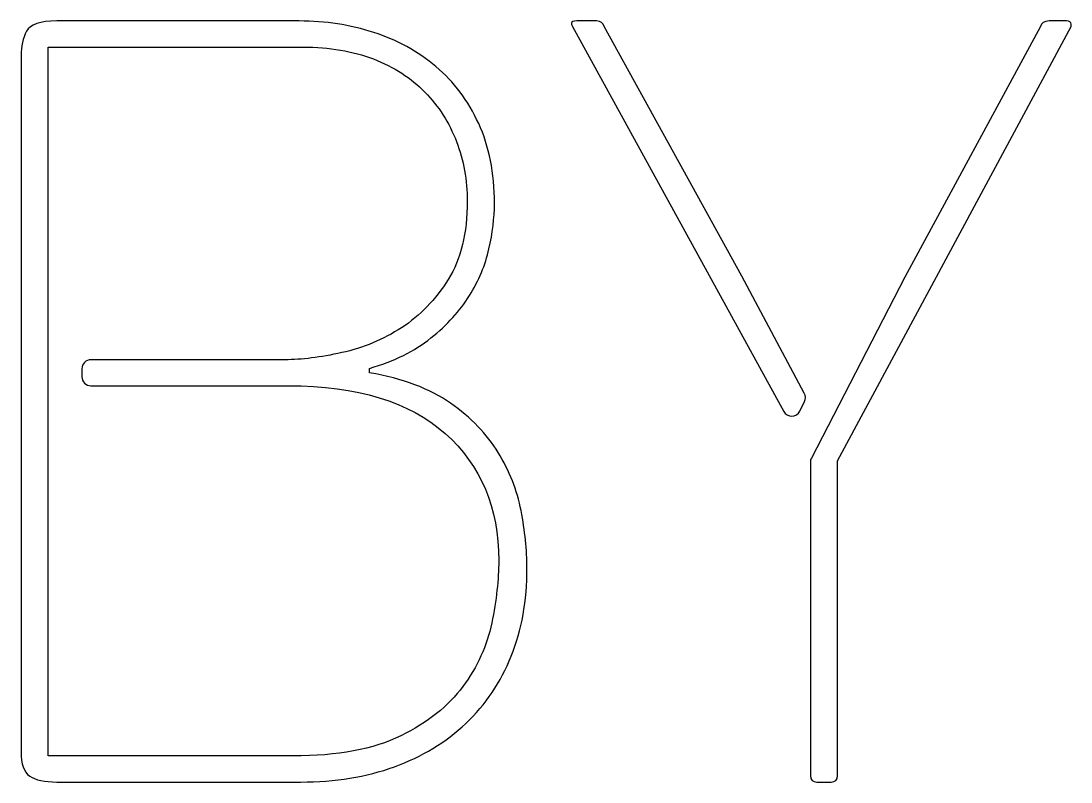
# Model space of a CAD drawing. Header units: centimetres. Extents: x -21.3 to 21.2, y -15.2 to 14.8.
# Drawn here: x -2.471 to -1.424, y 11.667 to 12.426 of the extents above; entities that cross this region are included whole.
import ezdxf

# ---------------------------------------------------------------- set-up
doc = ezdxf.new("R2010")
doc.units = ezdxf.units.CM
doc.header["$MEASUREMENT"] = 0
doc.layers.add('layer 1', color=7, linetype='Continuous')

msp = doc.modelspace()

# ---------------------------------------------------------------- linework, layer by layer
at = {"layer": 'layer 1', "color": 29}
for points, knots in [([(-2.12373, 12.07526), (-2.09052, 12.06948), (-2.06364, 12.05938), (-2.04307, 12.04494), (-2.04307, 12.04494), (-2.02249, 12.0305), (-2.00661, 12.01408), (-1.99542, 11.99568), (-1.99542, 11.99568), (-1.98423, 11.97727), (-1.97666, 11.95796), (-1.97268, 11.93775), (-1.97268, 11.93775), (-1.96871, 11.91753), (-1.96673, 11.89841), (-1.96673, 11.88036), (-1.96673, 11.88036), (-1.96673, 11.84788), (-1.97196, 11.81864), (-1.98243, 11.79265), (-1.98243, 11.79265), (-1.9929, 11.76667), (-2.00787, 11.74429), (-2.02772, 11.72552), (-2.02772, 11.72552), (-2.04758, 11.70675), (-2.0714, 11.69232), (-2.09901, 11.68221), (-2.09901, 11.68221), (-2.1268, 11.6721), (-2.15802, 11.66705), (-2.19249, 11.66705), (-2.19249, 11.66705), (-2.19249, 11.66705), (-2.43557, 11.66705), (-2.43557, 11.66705), (-2.43557, 11.66705), (-2.44785, 11.66705), (-2.45687, 11.66903), (-2.46264, 11.67301), (-2.46264, 11.67301), (-2.46842, 11.67698), (-2.4713, 11.6851), (-2.4713, 11.69737), (-2.4713, 11.69737), (-2.4713, 11.69737), (-2.4713, 12.39143), (-2.4713, 12.39143), (-2.4713, 12.39143), (-2.4713, 12.40082), (-2.4695, 12.40894), (-2.46589, 12.41579), (-2.46589, 12.41579), (-2.46228, 12.42265), (-2.45217, 12.42608), (-2.43557, 12.42608), (-2.43557, 12.42608), (-2.43557, 12.42608), (-2.19375, 12.42608), (-2.19375, 12.42608), (-2.19375, 12.42608), (-2.16777, 12.42608), (-2.14304, 12.42229), (-2.11958, 12.41471), (-2.11958, 12.41471), (-2.0963, 12.40713), (-2.07555, 12.39576), (-2.0575, 12.3806), (-2.0575, 12.3806), (-2.03946, 12.36544), (-2.02538, 12.3465), (-2.01491, 12.32376), (-2.01491, 12.32376), (-2.00444, 12.30102), (-1.99921, 12.27449), (-1.99921, 12.24417), (-1.99921, 12.24417), (-1.99921, 12.22974), (-2.00102, 12.21458), (-2.00462, 12.19869), (-2.00462, 12.19869), (-2.00823, 12.18282), (-2.01473, 12.1673), (-2.02411, 12.15214), (-2.02411, 12.15214), (-2.0335, 12.13698), (-2.04631, 12.1229), (-2.06256, 12.10991), (-2.06256, 12.10991), (-2.0788, 12.09691), (-2.09919, 12.08681), (-2.12373, 12.07959), (-2.12373, 12.07959), (-2.12373, 12.07959), (-2.12373, 12.07526), (-2.12373, 12.07526)], [0, 0, 0, 0, 0.04, 0.04, 0.04, 0.04, 0.08, 0.08, 0.08, 0.08, 0.12, 0.12, 0.12, 0.12, 0.16, 0.16, 0.16, 0.16, 0.2, 0.2, 0.2, 0.2, 0.24, 0.24, 0.24, 0.24, 0.28, 0.28, 0.28, 0.28, 0.32, 0.32, 0.32, 0.32, 0.36, 0.36, 0.36, 0.36, 0.4, 0.4, 0.4, 0.4, 0.44, 0.44, 0.44, 0.44, 0.48, 0.48, 0.48, 0.48, 0.52, 0.52, 0.52, 0.52, 0.56, 0.56, 0.56, 0.56, 0.6, 0.6, 0.6, 0.6, 0.64, 0.64, 0.64, 0.64, 0.68, 0.68, 0.68, 0.68, 0.72, 0.72, 0.72, 0.72, 0.76, 0.76, 0.76, 0.76, 0.8, 0.8, 0.8, 0.8, 0.84, 0.84, 0.84, 0.84, 0.88, 0.88, 0.88, 0.88, 0.92, 0.92, 0.92, 0.92, 1, 1, 1, 1]), ([(-1.7107, 12.03661), (-1.7107, 12.03661), (-1.92125, 12.42067), (-1.92125, 12.42067), (-1.92125, 12.42067), (-1.92197, 12.42139), (-1.92233, 12.42247), (-1.92233, 12.42391), (-1.92233, 12.42391), (-1.92233, 12.42536), (-1.92053, 12.42608), (-1.91692, 12.42608), (-1.91692, 12.42608), (-1.91692, 12.42608), (-1.89743, 12.42608), (-1.89743, 12.42608), (-1.89743, 12.42608), (-1.8931, 12.42608), (-1.89057, 12.42428), (-1.88985, 12.42067), (-1.88985, 12.42067), (-1.88985, 12.42067), (-1.75233, 12.17163), (-1.75233, 12.17163), (-1.75233, 12.17163), (-1.75233, 12.17163), (-1.69025, 12.05473), (-1.69025, 12.05473), (-1.69025, 12.05473), (-1.68885, 12.05211), (-1.68881, 12.04924), (-1.6901, 12.04658), (-1.6901, 12.04658), (-1.6901, 12.04658), (-1.69476, 12.037), (-1.69476, 12.037), (-1.69476, 12.037), (-1.69626, 12.03392), (-1.69917, 12.03204), (-1.70261, 12.03196), (-1.70261, 12.03196), (-1.70605, 12.03187), (-1.70905, 12.0336), (-1.7107, 12.03661)], [0, 0, 0, 0, 0.0833333, 0.0833333, 0.0833333, 0.0833333, 0.1666667, 0.1666667, 0.1666667, 0.1666667, 0.25, 0.25, 0.25, 0.25, 0.3333333, 0.3333333, 0.3333333, 0.3333333, 0.4166667, 0.4166667, 0.4166667, 0.4166667, 0.5, 0.5, 0.5, 0.5, 0.5833333, 0.5833333, 0.5833333, 0.5833333, 0.6666667, 0.6666667, 0.6666667, 0.6666667, 0.75, 0.75, 0.75, 0.75, 0.8333333, 0.8333333, 0.8333333, 0.8333333, 1, 1, 1, 1]), ([(-1.45457, 12.42067), (-1.45385, 12.42428), (-1.45096, 12.42608), (-1.44591, 12.42608), (-1.44591, 12.42608), (-1.44591, 12.42608), (-1.42858, 12.42608), (-1.42858, 12.42608), (-1.42858, 12.42608), (-1.4257, 12.42608), (-1.42425, 12.425), (-1.42425, 12.42283), (-1.42425, 12.42283), (-1.42425, 12.42283), (-1.42425, 12.42067), (-1.42425, 12.42067), (-1.42425, 12.42067), (-1.42425, 12.42067), (-1.65705, 11.98746), (-1.65705, 11.98746), (-1.65705, 11.98746), (-1.65705, 11.98746), (-1.65705, 11.67355), (-1.65705, 11.67355), (-1.65705, 11.67355), (-1.65705, 11.66922), (-1.65922, 11.66705), (-1.66355, 11.66705), (-1.66355, 11.66705), (-1.66355, 11.66705), (-1.67762, 11.66705), (-1.67762, 11.66705), (-1.67762, 11.66705), (-1.68196, 11.66705), (-1.68412, 11.66921), (-1.68412, 11.67355), (-1.68412, 11.67355), (-1.68412, 11.67355), (-1.68412, 11.98595), (-1.68412, 11.98595), (-1.68412, 11.98595), (-1.68412, 11.98745), (-1.6838, 11.98874), (-1.68312, 11.99007), (-1.68312, 11.99007), (-1.68312, 11.99007), (-1.58992, 12.17055), (-1.58992, 12.17055), (-1.58992, 12.17055), (-1.58992, 12.17055), (-1.45457, 12.42067), (-1.45457, 12.42067)], [0, 0, 0, 0, 0.0714286, 0.0714286, 0.0714286, 0.0714286, 0.1428571, 0.1428571, 0.1428571, 0.1428571, 0.2142857, 0.2142857, 0.2142857, 0.2142857, 0.2857143, 0.2857143, 0.2857143, 0.2857143, 0.3571429, 0.3571429, 0.3571429, 0.3571429, 0.4285714, 0.4285714, 0.4285714, 0.4285714, 0.5, 0.5, 0.5, 0.5, 0.5714286, 0.5714286, 0.5714286, 0.5714286, 0.6428571, 0.6428571, 0.6428571, 0.6428571, 0.7142857, 0.7142857, 0.7142857, 0.7142857, 0.7857143, 0.7857143, 0.7857143, 0.7857143, 0.8571429, 0.8571429, 0.8571429, 0.8571429, 1, 1, 1, 1]), ([(-1.99488, 11.88794), (-1.99488, 11.94064), (-2.01274, 11.98286), (-2.0483, 12.01462), (-2.0483, 12.01462), (-2.08403, 12.04638), (-2.136, 12.06227), (-2.2044, 12.06227), (-2.2044, 12.06227), (-2.2044, 12.06227), (-2.40159, 12.06227), (-2.40159, 12.06227), (-2.40159, 12.06227), (-2.40654, 12.06227), (-2.41057, 12.0663), (-2.41057, 12.07124), (-2.41057, 12.07124), (-2.41057, 12.07124), (-2.41057, 12.07928), (-2.41057, 12.07928), (-2.41057, 12.07928), (-2.41057, 12.08422), (-2.40654, 12.08826), (-2.40159, 12.08826), (-2.40159, 12.08826), (-2.40159, 12.08826), (-2.20819, 12.08826), (-2.20819, 12.08826), (-2.20819, 12.08826), (-2.19159, 12.08826), (-2.17264, 12.0906), (-2.15134, 12.09529), (-2.15134, 12.09529), (-2.13005, 12.09998), (-2.1102, 12.10828), (-2.09179, 12.1202), (-2.09179, 12.1202), (-2.07338, 12.13211), (-2.05786, 12.14817), (-2.04523, 12.16838), (-2.04523, 12.16838), (-2.0326, 12.18859), (-2.02628, 12.21458), (-2.02628, 12.24634), (-2.02628, 12.24634), (-2.02628, 12.26727), (-2.02989, 12.28713), (-2.03711, 12.30589), (-2.03711, 12.30589), (-2.04433, 12.32466), (-2.05479, 12.34108), (-2.06851, 12.35516), (-2.06851, 12.35516), (-2.08222, 12.36923), (-2.09937, 12.38024), (-2.11994, 12.38818), (-2.11994, 12.38818), (-2.14051, 12.39613), (-2.16379, 12.40009), (-2.18978, 12.40009), (-2.18978, 12.40009), (-2.18978, 12.40009), (-2.44424, 12.40009), (-2.44424, 12.40009), (-2.44424, 12.40009), (-2.44424, 12.40009), (-2.44424, 12.12497), (-2.44424, 12.12497), (-2.44424, 12.12497), (-2.44424, 12.12497), (-2.44424, 12.08826), (-2.44424, 12.08826), (-2.44424, 12.08826), (-2.44424, 12.08826), (-2.44424, 12.06227), (-2.44424, 12.06227), (-2.44424, 12.06227), (-2.44424, 12.06227), (-2.44424, 11.97578), (-2.44424, 11.97578), (-2.44424, 11.97578), (-2.44424, 11.97578), (-2.44424, 11.69304), (-2.44424, 11.69304), (-2.44424, 11.69304), (-2.44424, 11.69304), (-2.20007, 11.69304), (-2.20007, 11.69304), (-2.20007, 11.69304), (-2.15549, 11.69304), (-2.11958, 11.69971), (-2.09269, 11.71307), (-2.09269, 11.71307), (-2.06562, 11.72642), (-2.04487, 11.74285), (-2.03061, 11.76234), (-2.03061, 11.76234), (-2.01617, 11.78183), (-2.00661, 11.80294), (-2.00192, 11.82568), (-2.00192, 11.82568), (-1.99723, 11.84842), (-1.99488, 11.86917), (-1.99488, 11.88794)], [0, 0, 0, 0, 0.037037, 0.037037, 0.037037, 0.037037, 0.0740741, 0.0740741, 0.0740741, 0.0740741, 0.1111111, 0.1111111, 0.1111111, 0.1111111, 0.1481481, 0.1481481, 0.1481481, 0.1481481, 0.1851852, 0.1851852, 0.1851852, 0.1851852, 0.2222222, 0.2222222, 0.2222222, 0.2222222, 0.2592593, 0.2592593, 0.2592593, 0.2592593, 0.2962963, 0.2962963, 0.2962963, 0.2962963, 0.3333333, 0.3333333, 0.3333333, 0.3333333, 0.3703704, 0.3703704, 0.3703704, 0.3703704, 0.4074074, 0.4074074, 0.4074074, 0.4074074, 0.4444444, 0.4444444, 0.4444444, 0.4444444, 0.4814815, 0.4814815, 0.4814815, 0.4814815, 0.5185185, 0.5185185, 0.5185185, 0.5185185, 0.5555556, 0.5555556, 0.5555556, 0.5555556, 0.5925926, 0.5925926, 0.5925926, 0.5925926, 0.6296296, 0.6296296, 0.6296296, 0.6296296, 0.6666667, 0.6666667, 0.6666667, 0.6666667, 0.7037037, 0.7037037, 0.7037037, 0.7037037, 0.7407407, 0.7407407, 0.7407407, 0.7407407, 0.7777778, 0.7777778, 0.7777778, 0.7777778, 0.8148148, 0.8148148, 0.8148148, 0.8148148, 0.8518519, 0.8518519, 0.8518519, 0.8518519, 0.8888889, 0.8888889, 0.8888889, 0.8888889, 0.9259259, 0.9259259, 0.9259259, 0.9259259, 1, 1, 1, 1])]:
    msp.add_open_spline(points, degree=3, knots=knots, dxfattribs=at)

doc.saveas('drawing.dxf')
